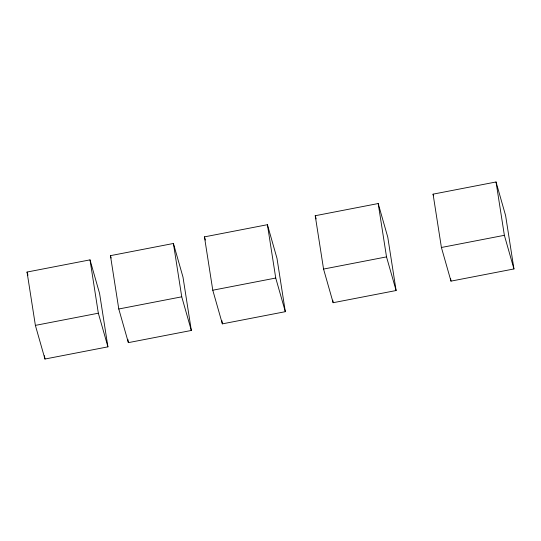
<?xml version="1.0" encoding="UTF-8"?>
<svg xmlns="http://www.w3.org/2000/svg" width="541" height="541" viewBox="0 0 541 541"><rect width="100%" height="100%" fill="white"/><g stroke="black" fill="none" stroke-linecap="round" stroke-linejoin="round"><path stroke-width="0.81" d="M204.451 236.877L267.41 224.704L276.992 258.348L285.323 311.684L222.365 323.863L212.782 290.219L204.451 236.877L205.364 240.082M315.227 215.724L378.193 203.544L387.775 237.188L396.107 290.531L333.141 302.71L323.559 269.066L315.227 215.724L316.14 218.929M110.452 255.656L173.411 243.477L182.993 277.12L191.325 330.463L128.366 342.636L118.783 308.992L110.452 255.656L111.135 258.057M27.05 272.049L90.009 259.869L99.591 293.513L107.923 346.849L44.964 359.028L35.381 325.384L27.05 272.049L27.963 275.247M433.077 194.151L496.036 181.972L505.619 215.616L513.95 268.951L450.991 281.131L441.409 247.487L433.077 194.151L433.53 195.747M212.782 290.219L275.741 278.04L285.323 311.684M323.559 269.066L386.517 256.887L396.107 290.531M118.783 308.992L181.742 296.82L191.325 330.463M35.381 325.384L98.34 313.205L107.923 346.849M441.409 247.487L504.368 235.308L513.95 268.951M496.036 181.972L504.368 235.308M450.599 278.629L450.991 281.131M378.193 203.544L386.517 256.887M332.749 300.208L333.141 302.71M267.41 224.704L275.741 278.04M221.844 320.529L222.365 323.863M173.411 243.477L181.742 296.82M127.845 339.302L128.366 342.636M90.009 259.869L98.34 313.205M44.443 355.694L44.964 359.028"/></g></svg>
